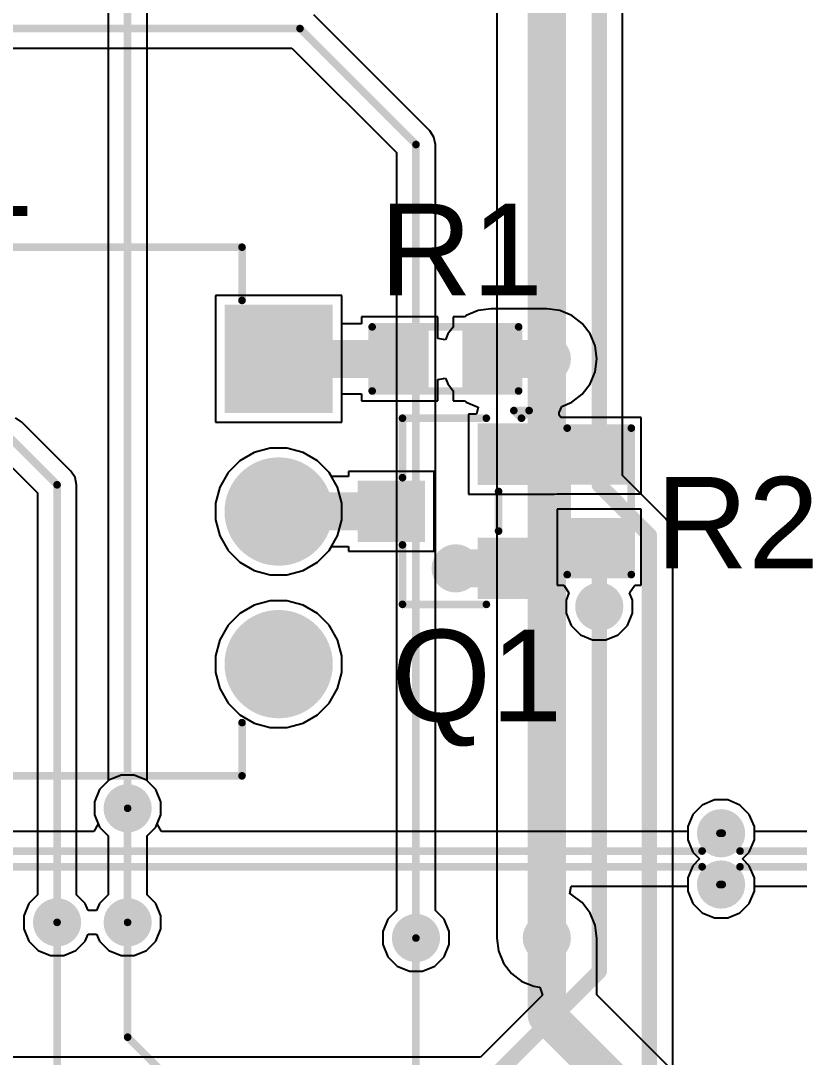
# Model space of a CAD drawing. Header units: millimetres. Extents: x 1 to 134, y -1 to 87.
# Drawn here: x 88.19 to 101.15, y 30.32 to 47.58 of the extents above; entities that cross this region are included whole.
import ezdxf

# ---------------------------------------------------------------- set-up
doc = ezdxf.new("R2010")
doc.units = ezdxf.units.MM
for name, color, linetype in [('BottomLayer', 5, 'Continuous'), ('BottomSolder', 6, 'Continuous'), ('MultiLayer', 9, 'Continuous'), ('PadHoleLayer', 156, 'Continuous'), ('TopLayer', 1, 'Continuous'), ('TopOverlay', 2, 'Continuous'), ('TopPaste', 8, 'Continuous'), ('TopSolder', 216, 'Continuous'), ('ViaHoleLayer', 16, 'Continuous')]:
    doc.layers.add(name, color=color, linetype=linetype)
doc.styles.add('Arial', font='arial.ttf', dxfattribs={"height": 0.2})

# ---------------------------------------------------------------- blocks, each defined once
blk = doc.blocks.new('6_DIP_3')
at = {"layer": 'BottomLayer'}
h = blk.add_hatch(color=5, dxfattribs=at)
edge = h.paths.add_edge_path()
edge.add_arc((-3.81, 2.54), 0.7999984, 0, 360)
h = blk.add_hatch(color=5, dxfattribs=at)
edge = h.paths.add_edge_path()
edge.add_arc((3.81, 2.54), 0.7999984, 0, 360)
h = blk.add_hatch(color=5, dxfattribs=at)
edge = h.paths.add_edge_path()
edge.add_arc((-3.81, 0), 0.7999984, 0, 360)
h = blk.add_hatch(color=5, dxfattribs=at)
edge = h.paths.add_edge_path()
edge.add_arc((3.81, 0), 0.7999984, 0, 360)
blk.add_hatch(color=5, dxfattribs=at).paths.add_polyline_path([(-4.60999967, -1.74000033), (-3.01000033, -1.74000033), (-3.01000033, -3.33999967), (-4.60999967, -3.33999967)])
h = blk.add_hatch(color=5, dxfattribs=at)
edge = h.paths.add_edge_path()
edge.add_arc((3.81, -2.54), 0.7999984, 0, 360)
at = {"layer": 'BottomSolder'}
h = blk.add_hatch(color=6, dxfattribs=at)
edge = h.paths.add_edge_path()
edge.add_arc((-3.81, 2.54), 0.9015983999999999, 0, 360)
h = blk.add_hatch(color=6, dxfattribs=at)
edge = h.paths.add_edge_path()
edge.add_arc((3.81, 2.54), 0.9015983999999999, 0, 360)
h = blk.add_hatch(color=6, dxfattribs=at)
edge = h.paths.add_edge_path()
edge.add_arc((-3.81, 0), 0.9015983999999999, 0, 360)
h = blk.add_hatch(color=6, dxfattribs=at)
edge = h.paths.add_edge_path()
edge.add_arc((3.81, 0), 0.9015983999999999, 0, 360)
blk.add_hatch(color=6, dxfattribs=at).paths.add_polyline_path([(-4.71159967, -1.63840033), (-2.90840033, -1.63840033), (-2.90840033, -3.44159967), (-4.71159967, -3.44159967)])
h = blk.add_hatch(color=6, dxfattribs=at)
edge = h.paths.add_edge_path()
edge.add_arc((3.81, -2.54), 0.9015983999999999, 0, 360)
at = {"layer": 'MultiLayer'}
h = blk.add_hatch(color=9, dxfattribs=at)
edge = h.paths.add_edge_path()
edge.add_arc((-3.81, 2.54), 0.7999984, 0, 360)
h = blk.add_hatch(color=9, dxfattribs=at)
edge = h.paths.add_edge_path()
edge.add_arc((3.81, 2.54), 0.7999984, 0, 360)
h = blk.add_hatch(color=9, dxfattribs=at)
edge = h.paths.add_edge_path()
edge.add_arc((-3.81, 0), 0.7999984, 0, 360)
h = blk.add_hatch(color=9, dxfattribs=at)
edge = h.paths.add_edge_path()
edge.add_arc((3.81, 0), 0.7999984, 0, 360)
h = blk.add_hatch(color=9, dxfattribs=at)
edge = h.paths.add_edge_path()
edge.add_arc((3.81, -2.54), 0.7999984, 0, 360)
at = {"layer": 'PadHoleLayer'}
h = blk.add_hatch(color=156, dxfattribs=at)
edge = h.paths.add_edge_path()
edge.add_arc((-3.81, 2.54), 0.3999992, 0, 360)
h = blk.add_hatch(color=156, dxfattribs=at)
edge = h.paths.add_edge_path()
edge.add_arc((3.81, 2.54), 0.3999992, 0, 360)
h = blk.add_hatch(color=156, dxfattribs=at)
edge = h.paths.add_edge_path()
edge.add_arc((-3.81, 0), 0.3999992, 0, 360)
h = blk.add_hatch(color=156, dxfattribs=at)
edge = h.paths.add_edge_path()
edge.add_arc((3.81, 0), 0.3999992, 0, 360)
h = blk.add_hatch(color=156, dxfattribs=at)
edge = h.paths.add_edge_path()
edge.add_arc((-3.81, -2.54), 0.3999992, 0, 360)
h = blk.add_hatch(color=156, dxfattribs=at)
edge = h.paths.add_edge_path()
edge.add_arc((3.81, -2.54), 0.3999992, 0, 360)
at = {"layer": 'TopLayer'}
h = blk.add_hatch(color=1, dxfattribs=at)
edge = h.paths.add_edge_path()
edge.add_arc((-3.81, 2.54), 0.7999984, 0, 360)
h = blk.add_hatch(color=1, dxfattribs=at)
edge = h.paths.add_edge_path()
edge.add_arc((3.81, 2.54), 0.7999984, 0, 360)
h = blk.add_hatch(color=1, dxfattribs=at)
edge = h.paths.add_edge_path()
edge.add_arc((-3.81, 0), 0.7999984, 0, 360)
h = blk.add_hatch(color=1, dxfattribs=at)
edge = h.paths.add_edge_path()
edge.add_arc((3.81, 0), 0.7999984, 0, 360)
blk.add_hatch(color=1, dxfattribs=at).paths.add_polyline_path([(-4.60999967, -1.74000033), (-3.01000033, -1.74000033), (-3.01000033, -3.33999967), (-4.60999967, -3.33999967)])
h = blk.add_hatch(color=1, dxfattribs=at)
edge = h.paths.add_edge_path()
edge.add_arc((3.81, -2.54), 0.7999984, 0, 360)
at = {"layer": 'TopSolder'}
h = blk.add_hatch(color=216, dxfattribs=at)
edge = h.paths.add_edge_path()
edge.add_arc((-3.81, 2.54), 0.9015983999999999, 0, 360)
h = blk.add_hatch(color=216, dxfattribs=at)
edge = h.paths.add_edge_path()
edge.add_arc((3.81, 2.54), 0.9015983999999999, 0, 360)
h = blk.add_hatch(color=216, dxfattribs=at)
edge = h.paths.add_edge_path()
edge.add_arc((-3.81, 0), 0.9015983999999999, 0, 360)
h = blk.add_hatch(color=216, dxfattribs=at)
edge = h.paths.add_edge_path()
edge.add_arc((3.81, 0), 0.9015983999999999, 0, 360)
blk.add_hatch(color=216, dxfattribs=at).paths.add_polyline_path([(-4.71159967, -1.63840033), (-2.90840033, -1.63840033), (-2.90840033, -3.44159967), (-4.71159967, -3.44159967)])
h = blk.add_hatch(color=216, dxfattribs=at)
edge = h.paths.add_edge_path()
edge.add_arc((3.81, -2.54), 0.9015983999999999, 0, 360)
at = {"layer": 'TopOverlay', "const_width": 0.127}
for points in [[(-3.20000122, 4.39999882), (-3.20000122, 3.5140011)], [(3.20000122, 4.39999882), (-3.20000122, 4.39999882)], [(3.20000122, 4.39999882), (3.20000122, 3.5140011)], [(-3.20000122, -3.5140011), (-3.20000122, -4.39999882)], [(3.20000122, -3.5140011), (3.20000122, -4.39999882)], [(3.20000122, -4.39999882), (-3.20000122, -4.39999882)]]:
    blk.add_lwpolyline(points, dxfattribs=at)
at = {"layer": 'TopOverlay', "const_width": 0.0635}
for points in [[(-3.23175122, 4.39999882, 1), (-3.16825122, 4.39999882, 1)], [(-3.23175122, 4.39999882, 1), (-3.16825122, 4.39999882, 1)], [(3.16825122, 4.39999882, 1), (3.23175122, 4.39999882, 1)], [(3.16825122, 4.39999882, 1), (3.23175122, 4.39999882, 1)], [(-3.23175122, 3.5140011, 1), (-3.16825122, 3.5140011, 1)], [(3.16825122, 3.5140011, 1), (3.23175122, 3.5140011, 1)], [(-3.23175122, -3.5140011, 1), (-3.16825122, -3.5140011, 1)], [(3.16825122, -3.5140011, 1), (3.23175122, -3.5140011, 1)], [(-3.23175122, -4.39999882, 1), (-3.16825122, -4.39999882, 1)], [(-3.23175122, -4.39999882, 1), (-3.16825122, -4.39999882, 1)], [(3.16825122, -4.39999882, 1), (3.23175122, -4.39999882, 1)], [(3.16825122, -4.39999882, 1), (3.23175122, -4.39999882, 1)]]:
    blk.add_lwpolyline(points, format="xyb", close=True, dxfattribs=at)
blk = doc.blocks.new('R___0603_9')
at = {"layer": 'TopLayer'}
for points in [[(-0.3809999999999999, 0.4445), (-0.3809999999999999, -0.4445), (-1.143, -0.4445), (-1.143, 0.4445)], [(1.143, 0.4445), (1.143, -0.4445), (0.3809999999999999, -0.4445), (0.3809999999999999, 0.4445)]]:
    blk.add_hatch(color=1, dxfattribs=at).paths.add_polyline_path(points)
at = {"layer": 'TopPaste'}
for points in [[(-0.3809999999999999, 0.4445), (-0.3809999999999999, -0.4445), (-1.143, -0.4445), (-1.143, 0.4445)], [(1.143, 0.4445), (1.143, -0.4445), (0.3809999999999999, -0.4445), (0.3809999999999999, 0.4445)]]:
    blk.add_hatch(color=8, dxfattribs=at).paths.add_polyline_path(points)
at = {"layer": 'TopSolder'}
for points in [[(-0.2794, 0.5460999999999999), (-0.2794, -0.5460999999999999), (-1.2446, -0.5460999999999999), (-1.2446, 0.5460999999999999)], [(1.2446, 0.5460999999999999), (1.2446, -0.5460999999999999), (0.2794, -0.5460999999999999), (0.2794, 0.5460999999999999)]]:
    blk.add_hatch(color=216, dxfattribs=at).paths.add_polyline_path(points)
at = {"layer": 'TopOverlay', "const_width": 0.127}
for points in [[(-1.2192, 0.5334), (-1.2192, -0.5334)], [(-1.2192, 0.5334), (1.2192, 0.5334)], [(1.2192, 0.5334), (1.2192, -0.5334)], [(-1.2192, -0.5334), (1.2192, -0.5334)]]:
    blk.add_lwpolyline(points, dxfattribs=at)
at = {"layer": 'TopOverlay', "const_width": 0.0635}
for points in [[(-1.25095, 0.5334, 1), (-1.18745, 0.5334, 1)], [(-1.25095, 0.5334, 1), (-1.18745, 0.5334, 1)], [(1.18745, 0.5334, 1), (1.25095, 0.5334, 1)], [(1.18745, 0.5334, 1), (1.25095, 0.5334, 1)], [(-1.25095, -0.5334, 1), (-1.18745, -0.5334, 1)], [(-1.25095, -0.5334, 1), (-1.18745, -0.5334, 1)], [(1.18745, -0.5334, 1), (1.25095, -0.5334, 1)], [(1.18745, -0.5334, 1), (1.25095, -0.5334, 1)]]:
    blk.add_lwpolyline(points, format="xyb", close=True, dxfattribs=at)
blk = doc.blocks.new('R___0603_10')
at = {"layer": 'TopLayer'}
for points in [[(-0.3809999999999999, 0.4445), (-0.3810000000000001, -0.4445), (-1.143, -0.4445), (-1.143, 0.4445)], [(1.143, 0.4445), (1.143, -0.4445), (0.3809999999999999, -0.4445), (0.3810000000000001, 0.4445)]]:
    blk.add_hatch(color=1, dxfattribs=at).paths.add_polyline_path(points)
at = {"layer": 'TopPaste'}
for points in [[(-0.3809999999999999, 0.4445), (-0.3810000000000001, -0.4445), (-1.143, -0.4445), (-1.143, 0.4445)], [(1.143, 0.4445), (1.143, -0.4445), (0.3809999999999999, -0.4445), (0.3810000000000001, 0.4445)]]:
    blk.add_hatch(color=8, dxfattribs=at).paths.add_polyline_path(points)
at = {"layer": 'TopSolder'}
for points in [[(-0.2793999999999999, 0.5460999999999999), (-0.2794, -0.5461), (-1.2446, -0.5460999999999999), (-1.2446, 0.5461)], [(1.2446, 0.5460999999999999), (1.2446, -0.5461), (0.2793999999999999, -0.5460999999999999), (0.2794, 0.5461)]]:
    blk.add_hatch(color=216, dxfattribs=at).paths.add_polyline_path(points)
at = {"layer": 'TopOverlay', "const_width": 0.127}
for points in [[(-1.2192, -0.5334), (-1.2192, 0.5334)], [(-1.2192, 0.5334), (1.2192, 0.5334)], [(1.2192, -0.5334), (1.2192, 0.5334)], [(-1.2192, -0.5334), (1.2192, -0.5334)]]:
    blk.add_lwpolyline(points, dxfattribs=at)
at = {"layer": 'TopOverlay', "const_width": 0.0635}
for points in [[(-1.25095, 0.5334, 1), (-1.18745, 0.5334, 1)], [(-1.25095, 0.5334, 1), (-1.18745, 0.5334, 1)], [(1.18745, 0.5334, 1), (1.25095, 0.5334, 1)], [(1.18745, 0.5334, 1), (1.25095, 0.5334, 1)], [(-1.25095, -0.5334, 1), (-1.18745, -0.5334, 1)], [(-1.25095, -0.5334, 1), (-1.18745, -0.5334, 1)], [(1.18745, -0.5334, 1), (1.25095, -0.5334, 1)], [(1.18745, -0.5334, 1), (1.25095, -0.5334, 1)]]:
    blk.add_lwpolyline(points, format="xyb", close=True, dxfattribs=at)
blk = doc.blocks.new('SOT_23_12')
at = {"layer": 'TopLayer'}
for points in [[(-1.36000109, 1.46000089), (-0.54000019, 1.46000089), (-0.54000019, 0.54000019), (-1.36000109, 0.54000019)], [(0.54000019, 1.46000089), (1.36000109, 1.46000089), (1.36000109, 0.54000019), (0.54000019, 0.54000019)], [(-0.41000045, -0.54000019), (0.41000045, -0.54000019), (0.41000045, -1.46000089), (-0.41000045, -1.46000089)]]:
    blk.add_hatch(color=1, dxfattribs=at).paths.add_polyline_path(points)
at = {"layer": 'TopPaste'}
for points in [[(-1.36000109, 1.46000089), (-0.54000019, 1.46000089), (-0.54000019, 0.54000019), (-1.36000109, 0.54000019)], [(0.54000019, 1.46000089), (1.36000109, 1.46000089), (1.36000109, 0.54000019), (0.54000019, 0.54000019)], [(-0.41000045, -0.54000019), (0.41000045, -0.54000019), (0.41000045, -1.46000089), (-0.41000045, -1.46000089)]]:
    blk.add_hatch(color=8, dxfattribs=at).paths.add_polyline_path(points)
at = {"layer": 'TopSolder'}
for points in [[(-1.46160109, 1.56160089), (-0.43840019, 1.56160089), (-0.43840019, 0.43840019), (-1.46160109, 0.43840019)], [(0.43840019, 1.56160089), (1.46160109, 1.56160089), (1.46160109, 0.43840019), (0.43840019, 0.43840019)], [(-0.51160045, -0.43840019), (0.51160045, -0.43840019), (0.51160045, -1.56160089), (-0.51160045, -1.56160089)]]:
    blk.add_hatch(color=216, dxfattribs=at).paths.add_polyline_path(points)
at = {"layer": 'TopOverlay', "const_width": 0.127}
for points in [[(-1.6764, 1.0414), (-1.6764, 1.2954)], [(-1.5494, 1.1684), (-1.6764, 1.2954)], [(-1.6764, 1.0414), (-1.5494, 1.1684)], [(0.3302, 0.7874), (-0.3302, 0.7874)], [(-1.5494, -0.8128), (-1.5494, 0.5841999999999999)], [(1.5494, -0.8128), (1.5494, 0.5841999999999999)], [(-0.5588, -0.8128), (-1.5494, -0.8128)], [(1.5494, -0.8128), (0.5588, -0.8128)]]:
    blk.add_lwpolyline(points, dxfattribs=at)
at = {"layer": 'TopOverlay', "const_width": 0.0635}
for points in [[(-1.70815, 1.2954, 1), (-1.64465, 1.2954, 1)], [(-1.70815, 1.2954, 1), (-1.64465, 1.2954, 1)], [(-1.58115, 1.1684, 1), (-1.51765, 1.1684, 1)], [(-1.58115, 1.1684, 1), (-1.51765, 1.1684, 1)], [(-1.70815, 1.0414, 1), (-1.64465, 1.0414, 1)], [(-1.70815, 1.0414, 1), (-1.64465, 1.0414, 1)], [(-0.36195, 0.7874, 1), (-0.29845, 0.7874, 1)], [(0.29845, 0.7874, 1), (0.36195, 0.7874, 1)], [(-1.58115, 0.5841999999999999, 1), (-1.51765, 0.5841999999999999, 1)], [(1.51765, 0.5841999999999999, 1), (1.58115, 0.5841999999999999, 1)], [(-1.58115, -0.8128, 1), (-1.51765, -0.8128, 1)], [(-1.58115, -0.8128, 1), (-1.51765, -0.8128, 1)], [(-0.5905499999999999, -0.8128, 1), (-0.52705, -0.8128, 1)], [(0.52705, -0.8128, 1), (0.5905499999999999, -0.8128, 1)], [(1.51765, -0.8128, 1), (1.58115, -0.8128, 1)], [(1.51765, -0.8128, 1), (1.58115, -0.8128, 1)]]:
    blk.add_lwpolyline(points, format="xyb", close=True, dxfattribs=at)

msp = doc.modelspace()

# ---------------------------------------------------------------- hatches: boundary and pattern name
at = {"layer": 'BottomLayer'}
h = msp.add_hatch(color=5, dxfattribs=at)
edge = h.paths.add_edge_path()
edge.add_arc((96.94623485999999, 41.947846), 0.2999994, 0, 360)
h = msp.add_hatch(color=5, dxfattribs=at)
edge = h.paths.add_edge_path()
edge.add_arc((95.42869916, 38.46189666), 0.2999994, 0, 360)
h = msp.add_hatch(color=5, dxfattribs=at)
edge = h.paths.add_edge_path()
edge.add_arc((97.81956306, 37.82397058), 0.2999994, 0, 360)
h = msp.add_hatch(color=5, dxfattribs=at)
edge = h.paths.add_edge_path()
edge.add_arc((89.96679999999999, 34.4678), 0.2999994, 0, 360)
h = msp.add_hatch(color=5, dxfattribs=at)
edge = h.paths.add_edge_path()
edge.add_arc((99.84740253999999, 34.05279194), 0.2999994, 0, 360)
h = msp.add_hatch(color=5, dxfattribs=at)
edge = h.paths.add_edge_path()
edge.add_arc((99.84740253999999, 33.19879313999999), 0.2999994, 0, 360)
h = msp.add_hatch(color=5, dxfattribs=at)
edge = h.paths.add_edge_path()
edge.add_arc((88.79186966, 32.56933034), 0.2999994, 0, 360)
h = msp.add_hatch(color=5, dxfattribs=at)
edge = h.paths.add_edge_path()
edge.add_arc((89.96680254, 32.56933034), 0.2999994, 0, 360)
h = msp.add_hatch(color=5, dxfattribs=at)
edge = h.paths.add_edge_path()
edge.add_arc((94.7674, 32.3088), 0.2999994, 0, 360)
h = msp.add_hatch(color=5, dxfattribs=at)
edge = h.paths.add_edge_path()
edge.add_arc((96.94623485999999, 32.3088), 0.2999994, 0, 360)
at = {"layer": 'BottomSolder'}
h = msp.add_hatch(color=6, dxfattribs=at)
edge = h.paths.add_edge_path()
edge.add_arc((96.94623485999999, 41.947846), 0.4015993999999999, 0, 360)
h = msp.add_hatch(color=6, dxfattribs=at)
edge = h.paths.add_edge_path()
edge.add_arc((95.42869916, 38.46189666), 0.4015993999999999, 0, 360)
h = msp.add_hatch(color=6, dxfattribs=at)
edge = h.paths.add_edge_path()
edge.add_arc((97.81956306, 37.82397058), 0.4015993999999999, 0, 360)
h = msp.add_hatch(color=6, dxfattribs=at)
edge = h.paths.add_edge_path()
edge.add_arc((89.96679999999999, 34.4678), 0.4015993999999999, 0, 360)
h = msp.add_hatch(color=6, dxfattribs=at)
edge = h.paths.add_edge_path()
edge.add_arc((99.84740253999999, 34.05279194), 0.4015993999999999, 0, 360)
h = msp.add_hatch(color=6, dxfattribs=at)
edge = h.paths.add_edge_path()
edge.add_arc((99.84740253999999, 33.19879313999999), 0.4015993999999999, 0, 360)
h = msp.add_hatch(color=6, dxfattribs=at)
edge = h.paths.add_edge_path()
edge.add_arc((88.79186966, 32.56933034), 0.4015993999999999, 0, 360)
h = msp.add_hatch(color=6, dxfattribs=at)
edge = h.paths.add_edge_path()
edge.add_arc((89.96680254, 32.56933034), 0.4015993999999999, 0, 360)
h = msp.add_hatch(color=6, dxfattribs=at)
edge = h.paths.add_edge_path()
edge.add_arc((94.7674, 32.3088), 0.4015993999999999, 0, 360)
h = msp.add_hatch(color=6, dxfattribs=at)
edge = h.paths.add_edge_path()
edge.add_arc((96.94623485999999, 32.3088), 0.4015993999999999, 0, 360)
at = {"layer": 'TopLayer'}
h = msp.add_hatch(color=1, dxfattribs=at)
edge = h.paths.add_edge_path()
edge.add_arc((96.94623485999999, 41.947846), 0.2999994, 0, 360)
h = msp.add_hatch(color=1, dxfattribs=at)
edge = h.paths.add_edge_path()
edge.add_arc((95.42869916, 38.46189666), 0.2999994, 0, 360)
h = msp.add_hatch(color=1, dxfattribs=at)
edge = h.paths.add_edge_path()
edge.add_arc((97.81956306, 37.82397058), 0.2999994, 0, 360)
h = msp.add_hatch(color=1, dxfattribs=at)
edge = h.paths.add_edge_path()
edge.add_arc((89.96679999999999, 34.4678), 0.2999994, 0, 360)
h = msp.add_hatch(color=1, dxfattribs=at)
edge = h.paths.add_edge_path()
edge.add_arc((99.84740253999999, 34.05279194), 0.2999994, 0, 360)
h = msp.add_hatch(color=1, dxfattribs=at)
edge = h.paths.add_edge_path()
edge.add_arc((99.84740253999999, 33.19879313999999), 0.2999994, 0, 360)
h = msp.add_hatch(color=1, dxfattribs=at)
edge = h.paths.add_edge_path()
edge.add_arc((88.79186966, 32.56933034), 0.2999994, 0, 360)
h = msp.add_hatch(color=1, dxfattribs=at)
edge = h.paths.add_edge_path()
edge.add_arc((89.96680254, 32.56933034), 0.2999994, 0, 360)
h = msp.add_hatch(color=1, dxfattribs=at)
edge = h.paths.add_edge_path()
edge.add_arc((94.7674, 32.3088), 0.2999994, 0, 360)
h = msp.add_hatch(color=1, dxfattribs=at)
edge = h.paths.add_edge_path()
edge.add_arc((96.94623485999999, 32.3088), 0.2999994, 0, 360)
at = {"layer": 'TopSolder'}
h = msp.add_hatch(color=216, dxfattribs=at)
edge = h.paths.add_edge_path()
edge.add_arc((96.94623485999999, 41.947846), 0.4015993999999999, 0, 360)
h = msp.add_hatch(color=216, dxfattribs=at)
edge = h.paths.add_edge_path()
edge.add_arc((95.42869916, 38.46189666), 0.4015993999999999, 0, 360)
h = msp.add_hatch(color=216, dxfattribs=at)
edge = h.paths.add_edge_path()
edge.add_arc((97.81956306, 37.82397058), 0.4015993999999999, 0, 360)
h = msp.add_hatch(color=216, dxfattribs=at)
edge = h.paths.add_edge_path()
edge.add_arc((89.96679999999999, 34.4678), 0.4015993999999999, 0, 360)
h = msp.add_hatch(color=216, dxfattribs=at)
edge = h.paths.add_edge_path()
edge.add_arc((99.84740253999999, 34.05279194), 0.4015993999999999, 0, 360)
h = msp.add_hatch(color=216, dxfattribs=at)
edge = h.paths.add_edge_path()
edge.add_arc((99.84740253999999, 33.19879313999999), 0.4015993999999999, 0, 360)
h = msp.add_hatch(color=216, dxfattribs=at)
edge = h.paths.add_edge_path()
edge.add_arc((88.79186966, 32.56933034), 0.4015993999999999, 0, 360)
h = msp.add_hatch(color=216, dxfattribs=at)
edge = h.paths.add_edge_path()
edge.add_arc((89.96680254, 32.56933034), 0.4015993999999999, 0, 360)
h = msp.add_hatch(color=216, dxfattribs=at)
edge = h.paths.add_edge_path()
edge.add_arc((94.7674, 32.3088), 0.4015993999999999, 0, 360)
h = msp.add_hatch(color=216, dxfattribs=at)
edge = h.paths.add_edge_path()
edge.add_arc((96.94623485999999, 32.3088), 0.4015993999999999, 0, 360)
at = {"layer": 'ViaHoleLayer'}
h = msp.add_hatch(color=16, dxfattribs=at)
edge = h.paths.add_edge_path()
edge.add_arc((96.94623485999999, 41.947846), 0.1499997, 0, 360)
h = msp.add_hatch(color=16, dxfattribs=at)
edge = h.paths.add_edge_path()
edge.add_arc((95.42869916, 38.46189666), 0.1499997, 0, 360)
h = msp.add_hatch(color=16, dxfattribs=at)
edge = h.paths.add_edge_path()
edge.add_arc((97.81956306, 37.82397058), 0.1499997, 0, 360)
h = msp.add_hatch(color=16, dxfattribs=at)
edge = h.paths.add_edge_path()
edge.add_arc((89.96679999999999, 34.4678), 0.1499997, 0, 360)
h = msp.add_hatch(color=16, dxfattribs=at)
edge = h.paths.add_edge_path()
edge.add_arc((99.84740253999999, 34.05279194), 0.1499997, 0, 360)
h = msp.add_hatch(color=16, dxfattribs=at)
edge = h.paths.add_edge_path()
edge.add_arc((99.84740253999999, 33.19879313999999), 0.1499997, 0, 360)
h = msp.add_hatch(color=16, dxfattribs=at)
edge = h.paths.add_edge_path()
edge.add_arc((88.79186966, 32.56933034), 0.1499997, 0, 360)
h = msp.add_hatch(color=16, dxfattribs=at)
edge = h.paths.add_edge_path()
edge.add_arc((89.96680254, 32.56933034), 0.1499997, 0, 360)
h = msp.add_hatch(color=16, dxfattribs=at)
edge = h.paths.add_edge_path()
edge.add_arc((94.7674, 32.3088), 0.1499997, 0, 360)
h = msp.add_hatch(color=16, dxfattribs=at)
edge = h.paths.add_edge_path()
edge.add_arc((96.94623485999999, 32.3088), 0.1499997, 0, 360)

# ---------------------------------------------------------------- linework, layer by layer
at = {"layer": 'BottomLayer'}
for p, q in [((96.11361269999999, 54.64784599999999), (96.11361269999999, 41.947846)), ((98.20786555999999, 40.00950596), (98.20786555999999, 50.1674892)), ((94.9963048, 45.7457048), (93.0659048, 47.6761048)), ((82.35202731999999, 47.12347954), (92.70291086, 47.12347954)), ((92.70291086, 47.12347954), (94.44367953999999, 45.38271086)), ((95.06647991999999, 45.64068341999999), (94.9963048, 45.7457048)), ((95.09112045999998, 45.5168), (95.06647991999999, 45.64068341999999)), ((94.44367953999999, 45.38271086), (94.44367953999999, 32.7685527)), ((95.09112045999998, 32.7685527), (95.09112045999998, 45.5168)), ((93.53524854, 43.0018444), (91.42725173999999, 43.0018444)), ((91.42725173999999, 43.0018444), (91.42725173999999, 40.89384759999999)), ((93.53524854, 40.89384759999999), (93.53524854, 43.0018444)), ((96.11361269999999, 41.947846), (96.11361269999999, 32.3088)), ((88.20684161999999, 40.89575006), (88.10182024, 40.96592518)), ((89.02077446, 40.08181722), (88.20684161999999, 40.89575006)), ((91.42725173999999, 40.89384759999999), (93.53524854, 40.89384759999999)), ((92.07442087999999, 40.39001574), (91.83407846, 40.25125554)), ((92.3424874, 40.4618444), (92.07442087999999, 40.39001574)), ((92.62001287999999, 40.4618444), (92.3424874, 40.4618444)), ((92.8880794, 40.39001574), (92.62001287999999, 40.4618444)), ((93.12842181999999, 40.25125554), (92.8880794, 40.39001574)), ((87.84384768, 40.3431248), (88.46814919999998, 39.71882328)), ((91.83407846, 40.25125554), (91.63784059999999, 40.05501768)), ((93.32465968, 40.05501768), (93.12842181999999, 40.25125554)), ((89.09094958, 39.97679584), (89.02077446, 40.08181722)), ((91.63784059999999, 40.05501768), (91.4990804, 39.81467525999999)), ((93.46341988, 39.81467525999999), (93.32465968, 40.05501768)), ((89.11559012, 39.85291242), (89.09094958, 39.97679584)), ((98.92828576, 39.28908576), (98.20786555999999, 40.00950596)), ((88.46814919999998, 39.71882328), (88.46814919999998, 33.02908304)), ((89.11559012, 33.02908304), (89.11559012, 39.85291242)), ((91.4990804, 39.81467525999999), (91.42725173999999, 39.54660874)), ((93.53524854, 39.54660874), (93.46341988, 39.81467525999999)), ((91.42725173999999, 39.54660874), (91.42725173999999, 39.26908326)), ((93.53524854, 39.26908326), (93.53524854, 39.54660874)), ((91.42725173999999, 39.26908326), (91.4990804, 39.00101674)), ((93.46341988, 39.00101674), (93.53524854, 39.26908326)), ((99.01249437999999, 39.16305858), (98.92828576, 39.28908576)), ((91.4990804, 39.00101674), (91.63784059999999, 38.76067431999999)), ((93.32465968, 38.76067431999999), (93.46341988, 39.00101674)), ((99.04206506, 39.0144), (99.01249437999999, 39.16305858)), ((99.04206506, 29.0319968), (99.04206506, 39.0144)), ((91.63784059999999, 38.76067431999999), (91.83407846, 38.56443646)), ((93.12842181999999, 38.56443646), (93.32465968, 38.76067431999999)), ((91.83407846, 38.56443646), (92.07442087999999, 38.42567626)), ((92.8880794, 38.42567626), (93.12842181999999, 38.56443646)), ((92.07442087999999, 38.42567626), (92.3424874, 38.3538476)), ((92.3424874, 38.3538476), (92.62001287999999, 38.3538476)), ((92.62001287999999, 38.3538476), (92.8880794, 38.42567626)), ((92.07442087999999, 37.85001574), (91.83407846, 37.71125554)), ((92.3424874, 37.9218444), (92.07442087999999, 37.85001574)), ((92.62001287999999, 37.9218444), (92.3424874, 37.9218444)), ((92.8880794, 37.85001574), (92.62001287999999, 37.9218444)), ((93.12842181999999, 37.71125554), (92.8880794, 37.85001574)), ((91.83407846, 37.71125554), (91.63784059999999, 37.51501768)), ((93.32465968, 37.51501768), (93.12842181999999, 37.71125554)), ((91.63784059999999, 37.51501768), (91.4990804, 37.27467526)), ((93.46341988, 37.27467526), (93.32465968, 37.51501768)), ((91.4990804, 37.27467526), (91.42725173999999, 37.00660874)), ((93.53524854, 37.00660874), (93.46341988, 37.27467526)), ((91.42725173999999, 37.00660874), (91.42725173999999, 36.72908326)), ((93.53524854, 36.72908326), (93.53524854, 37.00660874)), ((91.42725173999999, 36.72908326), (91.4990804, 36.46101674)), ((93.46341988, 36.46101674), (93.53524854, 36.72908326)), ((91.4990804, 36.46101674), (91.63784059999999, 36.22067432)), ((93.32465968, 36.22067432), (93.46341988, 36.46101674)), ((91.63784059999999, 36.22067432), (91.83407846, 36.02443646)), ((93.12842181999999, 36.02443646), (93.32465968, 36.22067432)), ((91.83407846, 36.02443646), (92.07442087999999, 35.88567626)), ((92.8880794, 35.88567626), (93.12842181999999, 36.02443646)), ((92.07442087999999, 35.88567626), (92.3424874, 35.8138476)), ((92.3424874, 35.8138476), (92.62001287999999, 35.8138476)), ((92.62001287999999, 35.8138476), (92.8880794, 35.88567626)), ((89.65298554, 34.93745869999999), (89.4971413, 34.78161446)), ((89.85660209999999, 35.0217994), (89.65298554, 34.93745869999999)), ((90.0769979, 35.0217994), (89.85660209999999, 35.0217994)), ((90.28061446, 34.93745869999999), (90.0769979, 35.0217994)), ((90.43645869999999, 34.78161446), (90.28061446, 34.93745869999999)), ((89.4971413, 34.78161446), (89.41280059999998, 34.5779979)), ((90.52079939999999, 34.5779979), (90.43645869999999, 34.78161446)), ((89.41280059999998, 34.5779979), (89.41280059999998, 34.35760209999999)), ((90.52079939999999, 34.35760209999999), (90.52079939999999, 34.5779979)), ((99.53358807999999, 34.52245064), (99.37774384, 34.36660639999999)), ((99.73720464, 34.60679133999999), (99.53358807999999, 34.52245064)), ((99.95760044, 34.60679133999999), (99.73720464, 34.60679133999999)), ((100.161217, 34.52245064), (99.95760044, 34.60679133999999)), ((100.31706124, 34.36660639999999), (100.161217, 34.52245064)), ((89.41280059999998, 34.35760209999999), (89.4971413, 34.15398553999999)), ((90.43645869999999, 34.15398553999999), (90.52079939999999, 34.35760209999999)), ((99.37774384, 34.36660639999999), (99.29340314, 34.16298983999999)), ((100.40140194, 34.16298983999999), (100.31706124, 34.36660639999999)), ((99.29340314, 34.16298983999999), (99.29340314, 33.94259404)), ((100.40140194, 34.080323), (100.40140194, 34.16298983999999)), ((89.4971413, 34.15398553999999), (89.64307953999999, 34.00804729999999)), ((89.64307953999999, 34.00804729999999), (89.64307953999999, 33.0290805)), ((90.29052046, 34.00804729999999), (90.43645869999999, 34.15398553999999)), ((90.29052046, 33.02908558), (90.29052046, 34.00804729999999)), ((103.5144361, 34.080323), (100.40140194, 34.080323)), ((99.29340314, 33.94259404), (99.37774384, 33.73897748)), ((99.37774384, 33.73897748), (99.49092877999999, 33.62579254)), ((99.37774384, 33.5126076), (99.29340314, 33.30899104)), ((99.49092877999999, 33.62579254), (99.37774384, 33.5126076)), ((99.29340314, 33.30899104), (99.29340314, 33.08859524)), ((100.40140194, 33.08859524), (100.40140194, 33.17126208)), ((100.40140194, 33.17126208), (103.75688926, 33.17126208)), ((88.46814919999998, 33.02908304), (88.32221095999999, 32.8831448)), ((89.26152836, 32.8831448), (89.11559012, 33.02908304)), ((89.64307953999999, 33.0290805), (89.49714383999999, 32.8831448)), ((90.43646124, 32.8831448), (90.29052046, 33.02908558)), ((99.29340314, 33.08859524), (99.37774384, 32.88497868)), ((100.31706124, 32.88497868), (100.40140194, 33.08859524)), ((88.32221095999999, 32.8831448), (88.23787026, 32.67952824)), ((89.3106037, 32.7646665), (89.26152836, 32.8831448)), ((89.49714383999999, 32.8831448), (89.44806849999999, 32.7646665)), ((90.52080194, 32.67952824), (90.43646124, 32.8831448)), ((99.37774384, 32.88497868), (99.53358807999999, 32.72913444)), ((100.161217, 32.72913444), (100.31706124, 32.88497868)), ((88.23787026, 32.67952824), (88.23787026, 32.45913244)), ((89.44806849999999, 32.7646665), (89.3106037, 32.7646665)), ((90.52080194, 32.45913244), (90.52080194, 32.67952824)), ((94.2977413, 32.62261446), (94.21340059999999, 32.4189979)), ((94.44367953999999, 32.7685527), (94.2977413, 32.62261446)), ((95.23705869999999, 32.62261446), (95.09112045999998, 32.7685527)), ((95.32139939999999, 32.4189979), (95.23705869999999, 32.62261446)), ((99.53358807999999, 32.72913444), (99.73720464, 32.64479374)), ((99.73720464, 32.64479374), (99.95760044, 32.64479374)), ((99.95760044, 32.64479374), (100.161217, 32.72913444)), ((88.23787026, 32.45913244), (88.32221095999999, 32.25551588)), ((90.43646124, 32.25551588), (90.52080194, 32.45913244)), ((89.26152836, 32.25551588), (89.3106037, 32.37399418)), ((89.3106037, 32.37399418), (89.44806849999999, 32.37399418)), ((89.44806849999999, 32.37399418), (89.49714383999999, 32.25551588)), ((94.21340059999999, 32.4189979), (94.21340059999999, 32.1986021)), ((95.32139939999999, 32.1986021), (95.32139939999999, 32.4189979)), ((96.11361269999999, 32.3088), (96.14198449999999, 32.09330131999999)), ((88.32221095999999, 32.25551588), (88.4780552, 32.09967164)), ((88.4780552, 32.09967164), (88.68167176, 32.01533094)), ((88.90206755999999, 32.01533094), (89.10568411999999, 32.09967164)), ((89.10568411999999, 32.09967164), (89.26152836, 32.25551588)), ((89.49714383999999, 32.25551588), (89.65298808, 32.09967164)), ((89.65298808, 32.09967164), (89.85660463999999, 32.01533094)), ((90.07700043999999, 32.01533094), (90.28061699999999, 32.09967164)), ((90.28061699999999, 32.09967164), (90.43646124, 32.25551588)), ((94.21340059999999, 32.1986021), (94.2977413, 31.99498554)), ((95.23705869999999, 31.99498554), (95.32139939999999, 32.1986021)), ((96.14198449999999, 32.09330131999999), (96.22516188, 31.89248892)), ((88.68167176, 32.01533094), (88.90206755999999, 32.01533094)), ((89.85660463999999, 32.01533094), (90.07700043999999, 32.01533094)), ((94.2977413, 31.99498554), (94.45358553999999, 31.8391413)), ((95.08121446, 31.8391413), (95.23705869999999, 31.99498554)), ((94.45358553999999, 31.8391413), (94.65720209999999, 31.7548006)), ((94.65720209999999, 31.7548006), (94.8775979, 31.7548006)), ((94.8775979, 31.7548006), (95.08121446, 31.8391413)), ((96.22516188, 31.89248892), (96.35748317999999, 31.72004832)), ((96.35748317999999, 31.72004832), (96.52992377999999, 31.58772702)), ((96.52992377999999, 31.58772702), (96.73073618, 31.50454964)), ((96.73073618, 31.50454964), (96.82929071999999, 31.49157532)), ((96.82929071999999, 31.49157532), (96.87480751999999, 31.35748364)), ((96.87480751999999, 31.35748364), (95.84348623999999, 30.32616236)), ((95.84348623999999, 30.32616236), (85.1080086, 30.32616236))]:
    msp.add_line(p, q, dxfattribs=at)
for points, const_width in [([(96.94623485999999, 41.947846), (96.94623485999999, 54.64784599999999)], 0.635), ([(97.81940049999999, 39.8485995), (97.81940049999999, 50.5624973)], 0.254), ([(81.80950109999999, 47.4472), (92.83699999999999, 47.4472)], 0.127), ([(92.83699999999999, 47.4472), (94.7674, 45.5168)], 0.127), ([(94.7674, 32.3088), (94.7674, 45.5168)], 0.127), ([(96.94623485999999, 32.3088), (96.94623485999999, 41.947846)], 0.635), ([(87.97793682, 40.66684526), (88.79186966, 39.85291242)], 0.127), ([(88.79186966, 32.56933034), (88.79186966, 39.85291242)], 0.127), ([(97.81940049999999, 39.8485995), (98.6536, 39.0144)], 0.254), ([(98.6536, 29.0319968), (98.6536, 39.0144)], 0.254), ([(97.81956306, 31.75286766), (97.81956306, 37.82397058)], 0.254), ([(89.96679999999999, 32.56933288), (89.96679999999999, 34.4678)], 0.127), ([(99.84740253999999, 34.05279194), (99.8666786, 34.05279194)], 0.127), ([(99.8666786, 34.05279194), (100.162868, 33.75660254)], 0.127), ([(100.162868, 33.75660254), (103.64852524, 33.75660254)], 0.127), ([(99.8666786, 33.19879313999999), (100.162868, 33.49498254)], 0.127), ([(100.162868, 33.49498254), (103.75688926, 33.49498254)], 0.127), ([(99.84740253999999, 33.19879313999999), (99.8666786, 33.19879313999999)], 0.127), ([(89.96679999999999, 32.56933288), (89.96680254, 32.56933034)], 0.127), ([(96.0043927, 29.9376973), (97.81956306, 31.75286766)], 0.254)]:
    msp.add_lwpolyline(points, dxfattribs=dict(at, const_width=const_width))
for points, const_width in [([(92.80525, 47.4472, 1), (92.86874999999999, 47.4472, 1)], 0.0635), ([(92.80525, 47.4472, 1), (92.86874999999999, 47.4472, 1)], 0.0635), ([(94.73564999999999, 45.5168, 1), (94.79915, 45.5168, 1)], 0.0635), ([(94.73564999999999, 45.5168, 1), (94.79915, 45.5168, 1)], 0.0635), ([(96.78748485999999, 41.947846, 1), (97.10498486, 41.947846, 1)], 0.3175), ([(96.78748485999999, 41.947846, 1), (97.10498486, 41.947846, 1)], 0.3175), ([(88.76011966, 39.85291242, 1), (88.82361965999999, 39.85291242, 1)], 0.0635), ([(88.76011966, 39.85291242, 1), (88.82361965999999, 39.85291242, 1)], 0.0635), ([(97.7559005, 39.8485995, 1), (97.8829005, 39.8485995, 1)], 0.127), ([(97.7559005, 39.8485995, 1), (97.8829005, 39.8485995, 1)], 0.127), ([(98.59009999999999, 39.0144, 1), (98.71709999999999, 39.0144, 1)], 0.127), ([(98.59009999999999, 39.0144, 1), (98.71709999999999, 39.0144, 1)], 0.127), ([(97.75606305999999, 37.82397058, 1), (97.88306306, 37.82397058, 1)], 0.127), ([(89.93504999999999, 34.4678, 1), (89.99855, 34.4678, 1)], 0.0635), ([(99.81565254, 34.05279194, 1), (99.87915253999999, 34.05279194, 1)], 0.0635), ([(99.83492859999998, 34.05279194, 1), (99.8984286, 34.05279194, 1)], 0.0635), ([(99.83492859999998, 34.05279194, 1), (99.8984286, 34.05279194, 1)], 0.0635), ([(100.131118, 33.75660254, 1), (100.194618, 33.75660254, 1)], 0.0635), ([(100.131118, 33.75660254, 1), (100.194618, 33.75660254, 1)], 0.0635), ([(100.131118, 33.49498254, 1), (100.194618, 33.49498254, 1)], 0.0635), ([(100.131118, 33.49498254, 1), (100.194618, 33.49498254, 1)], 0.0635), ([(99.81565254, 33.19879313999999, 1), (99.87915253999999, 33.19879313999999, 1)], 0.0635), ([(99.83492859999998, 33.19879313999999, 1), (99.8984286, 33.19879313999999, 1)], 0.0635), ([(99.83492859999998, 33.19879313999999, 1), (99.8984286, 33.19879313999999, 1)], 0.0635), ([(88.76011966, 32.56933034, 1), (88.82361965999999, 32.56933034, 1)], 0.0635), ([(89.93504999999999, 32.56933288, 1), (89.99855, 32.56933288, 1)], 0.0635), ([(89.93504999999999, 32.56933288, 1), (89.99855, 32.56933288, 1)], 0.0635), ([(89.93505253999999, 32.56933034, 1), (89.99855253999999, 32.56933034, 1)], 0.0635), ([(96.78748485999999, 32.3088, 1), (97.10498486, 32.3088, 1)], 0.3175), ([(94.73564999999999, 32.3088, 1), (94.79915, 32.3088, 1)], 0.0635), ([(97.75606305999999, 31.75286766, 1), (97.88306306, 31.75286766, 1)], 0.127), ([(97.75606305999999, 31.75286766, 1), (97.88306306, 31.75286766, 1)], 0.127)]:
    msp.add_lwpolyline(points, format="xyb", close=True, dxfattribs=dict(at, const_width=const_width))
at = {"layer": 'TopLayer'}
for p, q in [((89.64307953999999, 56.2580536), (89.64307953999999, 34.9275527)), ((90.29052046, 34.9275527), (90.29052046, 56.39214274)), ((93.53524854, 43.0018444), (91.42725173999999, 43.0018444)), ((91.42725173999999, 43.0018444), (91.42725173999999, 40.89384759999999)), ((93.53524854, 42.53054232), (93.53524854, 43.0018444)), ((95.13033297999999, 42.64634599999999), (93.86033298, 42.64634599999999)), ((93.86033298, 42.64634599999999), (93.86033298, 42.53054232)), ((95.13033297999999, 42.29061137999999), (95.13033297999999, 42.64634599999999)), ((95.57360361999999, 42.64634599999999), (95.38433298, 42.64634599999999)), ((95.38433298, 42.64634599999999), (95.38433298, 42.47632601999999)), ((95.60302189999999, 42.66891897999999), (95.57360361999999, 42.64634599999999)), ((95.80383429999999, 42.75209636), (95.60302189999999, 42.66891897999999)), ((96.01933297999999, 42.78046816), (95.80383429999999, 42.75209636)), ((96.94623485999999, 42.78046816), (96.01933297999999, 42.78046816)), ((97.16173354, 42.75209636), (96.94623485999999, 42.78046816)), ((97.36254593999999, 42.66891897999999), (97.16173354, 42.75209636)), ((97.53498653999999, 42.53659768), (97.36254593999999, 42.66891897999999)), ((93.86033298, 42.53054232), (93.53524854, 42.53054232)), ((95.38433298, 42.47632601999999), (95.29826, 42.36415708)), ((97.66730783999999, 42.36415708), (97.53498653999999, 42.53659768)), ((95.25733298, 42.26535107999999), (95.13033297999999, 42.29061137999999)), ((95.29826, 42.36415708), (95.25733298, 42.26535107999999)), ((97.75048522, 42.16334467999999), (97.66730783999999, 42.36415708)), ((97.77885701999999, 41.947846), (97.75048522, 42.16334467999999)), ((97.75048522, 41.73234732), (97.77885701999999, 41.947846)), ((95.13033297999999, 41.60508062), (95.25733298, 41.63034092)), ((95.13033297999999, 41.249346), (95.13033297999999, 41.60508062)), ((95.25733298, 41.63034092), (95.29826, 41.53153492)), ((97.66730783999999, 41.53153492), (97.75048522, 41.73234732)), ((95.29826, 41.53153492), (95.38433298, 41.41936598)), ((95.38433298, 41.41936598), (95.38433298, 41.249346)), ((97.53498653999999, 41.35909432), (97.66730783999999, 41.53153492)), ((93.53524854, 40.89384759999999), (93.53524854, 41.36514967999999)), ((93.53524854, 41.36514967999999), (93.86033298, 41.36514967999999)), ((93.86033298, 41.36514967999999), (93.86033298, 41.249346)), ((93.86033298, 41.249346), (95.13033297999999, 41.249346)), ((95.38433298, 41.249346), (95.57360361999999, 41.249346)), ((95.57360361999999, 41.249346), (95.60302189999999, 41.22677302)), ((97.36254593999999, 41.22677302), (97.53498653999999, 41.35909432)), ((95.60302189999999, 41.22677302), (95.80383176, 41.14359563999999)), ((95.80383176, 41.14359563999999), (95.77302664, 41.02589712)), ((97.15384429999999, 41.05687242), (97.19852798, 41.15883564)), ((97.19852798, 41.15883564), (97.36254593999999, 41.22677302)), ((91.42725173999999, 40.89384759999999), (93.53524854, 40.89384759999999)), ((95.77302664, 41.02589712), (95.64160195999999, 41.02589712)), ((95.64160195999999, 41.02589712), (95.64160195999999, 39.69789875999999)), ((97.14994031999998, 41.01394642), (97.15384429999999, 41.05687242)), ((97.18077846, 40.9739973), (97.14994031999998, 41.01394642)), ((98.5179005, 40.9739973), (97.18077846, 40.9739973)), ((98.5179005, 39.7039973), (98.5179005, 40.9739973)), ((92.07442087999999, 40.39001574), (91.83407846, 40.25125554)), ((92.3424874, 40.4618444), (92.07442087999999, 40.39001574)), ((92.62001287999999, 40.4618444), (92.3424874, 40.4618444)), ((92.8880794, 40.39001574), (92.62001287999999, 40.4618444)), ((93.12842181999999, 40.25125554), (92.8880794, 40.39001574)), ((91.83407846, 40.25125554), (91.63784059999999, 40.05501768)), ((93.32465968, 40.05501768), (93.12842181999999, 40.25125554)), ((91.63784059999999, 40.05501768), (91.4990804, 39.81467525999999)), ((93.36071497999998, 39.99256923999999), (93.32465968, 40.05501768)), ((95.06959904, 40.07589648), (93.64160088, 40.07589648)), ((93.64160088, 40.07589648), (93.64160088, 39.99256923999999)), ((95.06959904, 38.74789812), (95.06959904, 40.07589648)), ((93.64160088, 39.99256923999999), (93.36071497999998, 39.99256923999999)), ((91.4990804, 39.81467525999999), (91.42725173999999, 39.54660874)), ((95.64160195999999, 39.69789875999999), (96.99642526, 39.69789875999999)), ((96.99642526, 39.69789875999999), (97.06959504, 39.69789622)), ((97.06959504, 39.69789114), (97.12090558, 39.70399222)), ((97.06959504, 39.69789622), (97.06959504, 39.69789114)), ((97.12090558, 39.70399222), (97.12090558, 39.7039973)), ((97.12090558, 39.7039973), (98.5179005, 39.7039973)), ((91.42725173999999, 39.54660874), (91.42725173999999, 39.26908326)), ((98.5179005, 39.4499973), (97.12090049999999, 39.4499973)), ((97.12090049999999, 39.4499973), (97.12090049999999, 38.1799973)), ((98.5179005, 38.1799973), (98.5179005, 39.4499973)), ((91.42725173999999, 39.26908326), (91.4990804, 39.00101674)), ((91.4990804, 39.00101674), (91.63784059999999, 38.76067431999999)), ((93.32465968, 38.76067431999999), (93.36305431999999, 38.8271766)), ((93.36305431999999, 38.8271766), (93.64160088, 38.8271766)), ((93.64160088, 38.8271766), (93.64160088, 38.74789812)), ((91.63784059999999, 38.76067431999999), (91.83407846, 38.56443646)), ((93.12842181999999, 38.56443646), (93.32465968, 38.76067431999999)), ((93.64160088, 38.74789812), (95.06959904, 38.74789812)), ((91.83407846, 38.56443646), (92.07442087999999, 38.42567626)), ((92.8880794, 38.42567626), (93.12842181999999, 38.56443646)), ((92.07442087999999, 38.42567626), (92.3424874, 38.3538476)), ((92.3424874, 38.3538476), (92.62001287999999, 38.3538476)), ((92.62001287999999, 38.3538476), (92.8880794, 38.42567626)), ((97.12090049999999, 38.1799973), (97.22992491999999, 38.1799973)), ((97.22992491999999, 38.1799973), (97.31478377999998, 38.05299476)), ((98.32434234, 38.05299476), (98.4092012, 38.1799973)), ((98.4092012, 38.1799973), (98.5179005, 38.1799973)), ((97.31478377999998, 38.05299476), (97.26556366, 37.93416848)), ((98.37356245999999, 37.93416848), (98.32434234, 38.05299476)), ((92.07442087999999, 37.85001574), (91.83407846, 37.71125554)), ((92.3424874, 37.9218444), (92.07442087999999, 37.85001574)), ((92.62001287999999, 37.9218444), (92.3424874, 37.9218444)), ((92.8880794, 37.85001574), (92.62001287999999, 37.9218444)), ((93.12842181999999, 37.71125554), (92.8880794, 37.85001574)), ((97.26556366, 37.93416848), (97.26556366, 37.71377268)), ((98.37356245999999, 37.71377268), (98.37356245999999, 37.93416848)), ((91.83407846, 37.71125554), (91.63784059999999, 37.51501768)), ((93.32465968, 37.51501768), (93.12842181999999, 37.71125554)), ((97.26556366, 37.71377268), (97.34990436, 37.51015612)), ((98.28922175999999, 37.51015612), (98.37356245999999, 37.71377268)), ((91.63784059999999, 37.51501768), (91.4990804, 37.27467526)), ((93.46341988, 37.27467526), (93.32465968, 37.51501768)), ((97.34990436, 37.51015612), (97.50574859999999, 37.35431188)), ((98.13337752, 37.35431188), (98.28922175999999, 37.51015612)), ((91.4990804, 37.27467526), (91.42725173999999, 37.00660874)), ((93.53524854, 37.00660874), (93.46341988, 37.27467526)), ((97.50574859999999, 37.35431188), (97.70936516, 37.26997118)), ((97.70936516, 37.26997118), (97.92976096, 37.26997118)), ((97.92976096, 37.26997118), (98.13337752, 37.35431188)), ((91.42725173999999, 37.00660874), (91.42725173999999, 36.72908326)), ((93.53524854, 36.72908326), (93.53524854, 37.00660874)), ((91.42725173999999, 36.72908326), (91.4990804, 36.46101674)), ((93.46341988, 36.46101674), (93.53524854, 36.72908326)), ((91.4990804, 36.46101674), (91.63784059999999, 36.22067432)), ((93.32465968, 36.22067432), (93.46341988, 36.46101674)), ((91.63784059999999, 36.22067432), (91.83407846, 36.02443646)), ((93.12842181999999, 36.02443646), (93.32465968, 36.22067432)), ((91.83407846, 36.02443646), (92.07442087999999, 35.88567626)), ((92.8880794, 35.88567626), (93.12842181999999, 36.02443646)), ((92.07442087999999, 35.88567626), (92.3424874, 35.8138476)), ((92.3424874, 35.8138476), (92.62001287999999, 35.8138476)), ((92.62001287999999, 35.8138476), (92.8880794, 35.88567626)), ((89.64307953999999, 34.9275527), (89.4971413, 34.78161446)), ((90.43645869999999, 34.78161446), (90.29052046, 34.9275527)), ((89.4971413, 34.78161446), (89.41280059999998, 34.5779979)), ((90.52079939999999, 34.5779979), (90.43645869999999, 34.78161446)), ((89.41280059999998, 34.5779979), (89.41280059999998, 34.35760209999999)), ((90.52079939999999, 34.35760209999999), (90.52079939999999, 34.5779979)), ((99.53358807999999, 34.52245064), (99.37774384, 34.36660639999999)), ((99.73720464, 34.60679133999999), (99.53358807999999, 34.52245064)), ((99.95760044, 34.60679133999999), (99.73720464, 34.60679133999999)), ((100.161217, 34.52245064), (99.95760044, 34.60679133999999)), ((100.31706124, 34.36660639999999), (100.161217, 34.52245064)), ((89.41280059999998, 34.35760209999999), (89.47504837999999, 34.207323)), ((90.45855162, 34.207323), (90.52079939999999, 34.35760209999999)), ((99.37774384, 34.36660639999999), (99.29340314, 34.16298983999999)), ((100.40140194, 34.16298983999999), (100.31706124, 34.36660639999999)), ((89.47504837999999, 34.207323), (89.40487071999999, 34.08032046)), ((90.52872928, 34.08032046), (90.45855162, 34.207323)), ((99.29340314, 34.16298983999999), (99.29340314, 34.080323)), ((100.40140194, 33.94259404), (100.40140194, 34.16298983999999)), ((89.40487071999999, 34.08032046), (84.51771513999999, 34.08032046)), ((99.29340314, 34.080323), (90.52872928, 34.08032046)), ((100.31706124, 33.73897748), (100.40140194, 33.94259404)), ((100.2038763, 33.62579254), (100.31706124, 33.73897748)), ((100.31706124, 33.5126076), (100.2038763, 33.62579254)), ((100.40140194, 33.30899104), (100.31706124, 33.5126076)), ((100.40140194, 33.08859524), (100.40140194, 33.30899104)), ((97.3278089, 33.04426208), (97.35307174, 33.17126208)), ((97.35307174, 33.17126208), (99.29340314, 33.17126208)), ((99.29340314, 33.17126208), (99.29340314, 33.08859524)), ((97.36254593999999, 33.02987298), (97.3278089, 33.04426208)), ((97.53498653999999, 32.89755168), (97.36254593999999, 33.02987298)), ((99.29340314, 33.08859524), (99.37774384, 32.88497868)), ((100.31706124, 32.88497868), (100.40140194, 33.08859524)), ((97.66730783999999, 32.72511108), (97.53498653999999, 32.89755168)), ((99.37774384, 32.88497868), (99.53358807999999, 32.72913444)), ((100.161217, 32.72913444), (100.31706124, 32.88497868)), ((97.75048522, 32.52429868), (97.66730783999999, 32.72511108)), ((99.53358807999999, 32.72913444), (99.73720464, 32.64479374)), ((99.73720464, 32.64479374), (99.95760044, 32.64479374)), ((99.95760044, 32.64479374), (100.161217, 32.72913444)), ((97.77885701999999, 32.3088), (97.75048522, 32.52429868)), ((97.77885701999999, 31.36384634), (97.77885701999999, 32.3088)), ((100.97349122, 28.16921468), (97.77885701999999, 31.36384634))]:
    msp.add_line(p, q, dxfattribs=at)
for points, const_width in [([(89.96679999999999, 34.4678), (89.96679999999999, 56.39214274)], 0.127), ([(92.48125013999999, 41.947846), (94.49533297999999, 41.947846)], 0.635), ([(96.01933297999999, 41.947846), (96.94623485999999, 41.947846)], 0.635), ([(96.35560104, 40.36189794), (97.7694006, 40.3643973)], 0.635), ([(92.48327705999999, 39.40987292), (94.35357558, 39.40987292)], 0.635), ([(92.48125013999999, 39.407846), (92.48327705999999, 39.40987292)], 0.508), ([(92.48125013999999, 39.407846), (92.77674612, 39.407846)], 0.508), ([(94.35357558, 39.40987292), (94.35559995999999, 39.41189729999999)], 0.508), ([(97.81956306, 37.82397058), (97.81956306, 38.80187058)], 0.254), ([(95.42869916, 38.46189666), (96.35560104, 38.46189666)], 0.635), ([(99.53193707999999, 33.75660254), (99.82812648, 34.05279194)], 0.127), ([(99.82812648, 34.05279194), (99.84740253999999, 34.05279194)], 0.127), ([(84.51771513999999, 33.7566), (99.53193707999999, 33.75660254)], 0.127), ([(84.51771513999999, 33.49498), (99.53193707999999, 33.49498254)], 0.127), ([(99.53193707999999, 33.49498254), (99.82812648, 33.19879313999999)], 0.127), ([(99.82812648, 33.19879313999999), (99.84740253999999, 33.19879313999999)], 0.127), ([(88.79186966, 28.2750006), (88.79186966, 32.56933034)], 0.127), ([(89.96680254, 30.65779746), (89.96680254, 32.56933034)], 0.127), ([(96.94623485999999, 31.01896514), (96.94623485999999, 32.3088)], 0.635), ([(94.7674, 29.21), (94.7674, 32.3088)], 0.127), ([(96.94623485999999, 31.01896514), (100.384737, 27.580463)], 0.635), ([(89.96680254, 30.65779746), (91.4146, 29.21)], 0.127)]:
    msp.add_lwpolyline(points, dxfattribs=dict(at, const_width=const_width))
for points, const_width in [([(92.32250013999999, 41.947846, 1), (92.64000014, 41.947846, 1)], 0.3175), ([(94.33658298, 41.947846, 1), (94.65408298, 41.947846, 1)], 0.3175), ([(95.86058298, 41.947846, 1), (96.17808298, 41.947846, 1)], 0.3175), ([(96.78748485999999, 41.947846, 1), (97.10498486, 41.947846, 1)], 0.3175), ([(96.19685104, 40.36189794, 1), (96.51435104, 40.36189794, 1)], 0.3175), ([(97.61065059999999, 40.3643973, 1), (97.9281506, 40.3643973, 1)], 0.3175), ([(92.32452706, 39.40987292, 1), (92.64202705999999, 39.40987292, 1)], 0.3175), ([(94.19482557999999, 39.40987292, 1), (94.51232558, 39.40987292, 1)], 0.3175), ([(92.35425013999999, 39.407846, 1), (92.60825014, 39.407846, 1)], 0.254), ([(92.35425013999999, 39.407846, 1), (92.60825014, 39.407846, 1)], 0.254), ([(92.35627706, 39.40987292, 1), (92.61027706, 39.40987292, 1)], 0.254), ([(92.64974611999999, 39.407846, 1), (92.90374612, 39.407846, 1)], 0.254), ([(94.22657558, 39.40987292, 1), (94.48057558, 39.40987292, 1)], 0.254), ([(94.22859996, 39.41189729999999, 1), (94.48259995999999, 39.41189729999999, 1)], 0.254), ([(97.75606305999999, 38.80187058, 1), (97.88306306, 38.80187058, 1)], 0.127), ([(95.26994916, 38.46189666, 1), (95.58744915999999, 38.46189666, 1)], 0.3175), ([(96.19685104, 38.46189666, 1), (96.51435104, 38.46189666, 1)], 0.3175), ([(97.75606305999999, 37.82397058, 1), (97.88306306, 37.82397058, 1)], 0.127), ([(89.93504999999999, 34.4678, 1), (89.99855, 34.4678, 1)], 0.0635), ([(99.79637647999999, 34.05279194, 1), (99.85987648, 34.05279194, 1)], 0.0635), ([(99.79637647999999, 34.05279194, 1), (99.85987648, 34.05279194, 1)], 0.0635), ([(99.81565254, 34.05279194, 1), (99.87915253999999, 34.05279194, 1)], 0.0635), ([(99.50018707999999, 33.75660254, 1), (99.56368708, 33.75660254, 1)], 0.0635), ([(99.50018707999999, 33.75660254, 1), (99.56368708, 33.75660254, 1)], 0.0635), ([(99.50018707999999, 33.49498254, 1), (99.56368708, 33.49498254, 1)], 0.0635), ([(99.50018707999999, 33.49498254, 1), (99.56368708, 33.49498254, 1)], 0.0635), ([(99.79637647999999, 33.19879313999999, 1), (99.85987648, 33.19879313999999, 1)], 0.0635), ([(99.79637647999999, 33.19879313999999, 1), (99.85987648, 33.19879313999999, 1)], 0.0635), ([(99.81565254, 33.19879313999999, 1), (99.87915253999999, 33.19879313999999, 1)], 0.0635), ([(88.76011966, 32.56933034, 1), (88.82361965999999, 32.56933034, 1)], 0.0635), ([(89.93505253999999, 32.56933034, 1), (89.99855253999999, 32.56933034, 1)], 0.0635), ([(96.78748485999999, 32.3088, 1), (97.10498486, 32.3088, 1)], 0.3175), ([(94.73564999999999, 32.3088, 1), (94.79915, 32.3088, 1)], 0.0635), ([(96.78748485999999, 31.01896514, 1), (97.10498486, 31.01896514, 1)], 0.3175), ([(96.78748485999999, 31.01896514, 1), (97.10498486, 31.01896514, 1)], 0.3175), ([(89.93505253999999, 30.65779746, 1), (89.99855253999999, 30.65779746, 1)], 0.0635), ([(89.93505253999999, 30.65779746, 1), (89.99855253999999, 30.65779746, 1)], 0.0635)]:
    msp.add_lwpolyline(points, format="xyb", close=True, dxfattribs=dict(at, const_width=const_width))

# ---------------------------------------------------------------- block references
for name, p, rotation in [('6_DIP_3', (88.67125014, 39.407846), 180), ('SOT_23_12', (95.3556005, 39.41189729999999), 270), ('R___0603_9', (97.81940049999999, 39.5769973), 90)]:
    msp.add_blockref(name, p, dxfattribs=dict(rotation=rotation))
msp.add_blockref('R___0603_10', (95.25733298, 41.947846))

# ---------------------------------------------------------------- texts
at = {"layer": 'TopOverlay', "style": 'Arial'}
for s, p in [('U1', (85.6785307, 44.32704368)), ('R1', (94.16213069999999, 43.00624368)), ('R2', (98.75961197999999, 38.45964368)), ('Q1', (94.3613302, 35.91584638))]:
    msp.add_text(s, height=1.524, dxfattribs=at).set_placement(p)

doc.saveas('drawing.dxf')
